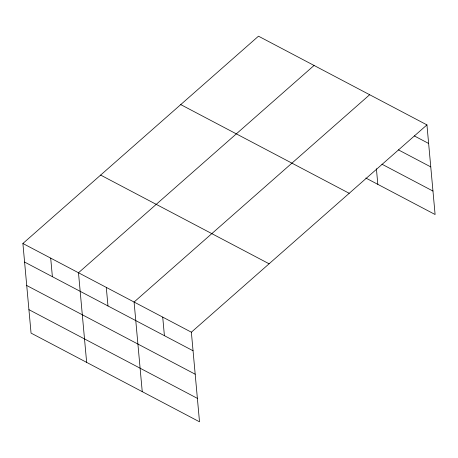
<?xml version="1.0" encoding="UTF-8"?>
<svg xmlns="http://www.w3.org/2000/svg" width="458" height="458" viewBox="0 0 458 458"><rect width="100%" height="100%" fill="white"/><g stroke="black" fill="none" stroke-linecap="round" stroke-linejoin="round"><path stroke-width="0.69" d="M426.942 124.897L191.364 332.199L199.516 421.812L31.058 333.103L22.9 243.49L258.484 36.188L426.942 124.897L435.1 214.51L365.822 178.025M314.074 65.46L78.49 272.768L86.648 362.381M369.669 94.732L134.085 302.04L142.243 391.653M414.313 135.917L428.636 143.457M398.391 149.858L430.766 166.907M381.915 164.182L432.965 191.06M180.738 104.596L349.202 193.305M100.64 175.082L269.104 263.791M22.9 243.49L191.364 332.199M24.589 262.056L193.053 350.765M26.724 285.5L195.182 374.209M28.923 309.66L197.387 398.368M376.402 168.716L377.821 184.345M162.722 317.119L164.411 335.68M106.29 287.401L107.979 305.967M50.695 258.129L52.384 276.689"/></g></svg>
